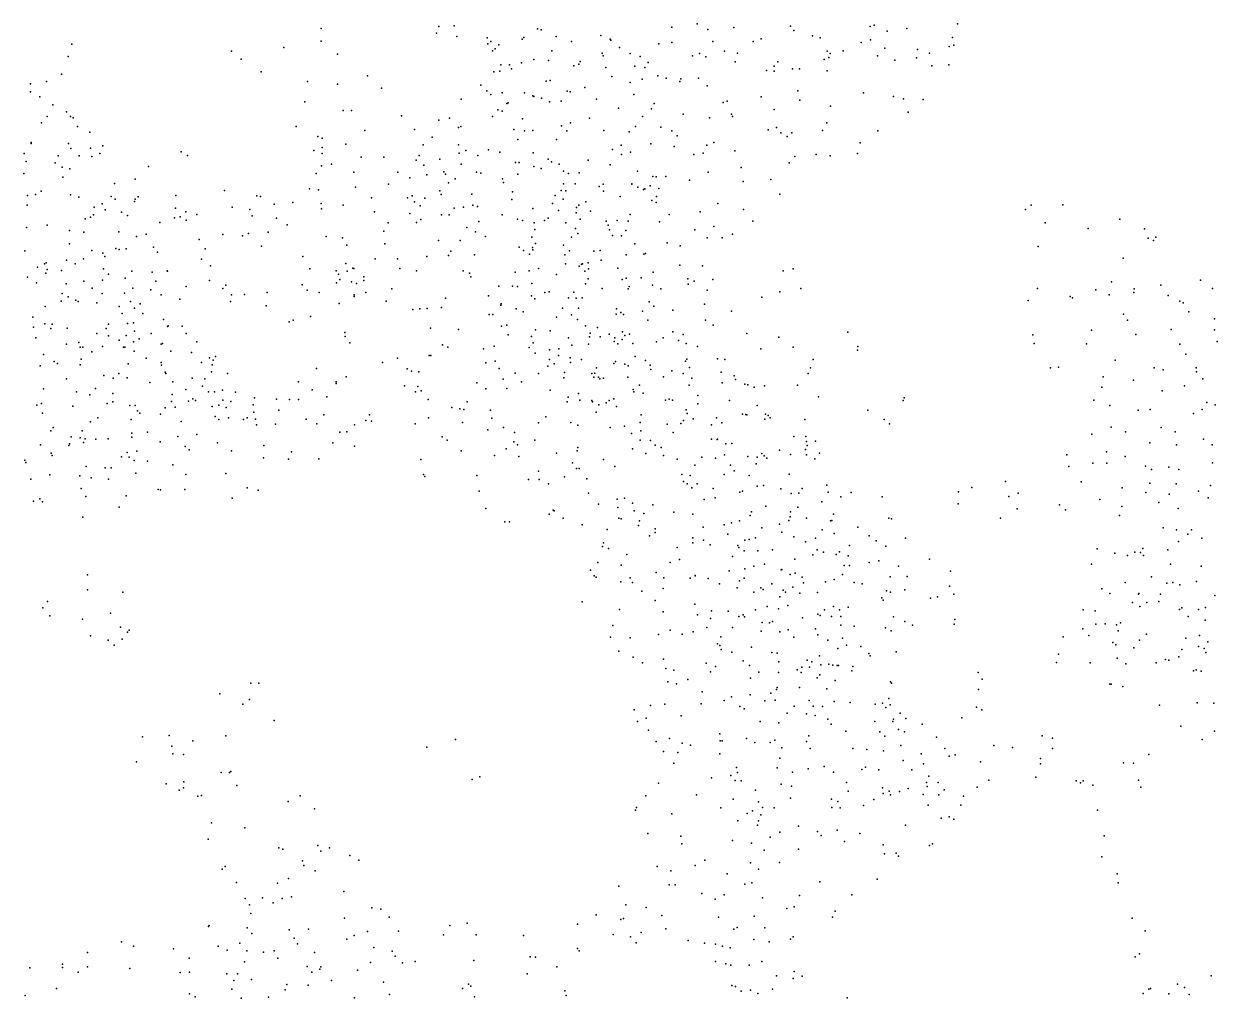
# Model space of a CAD drawing. Header units: millimetres. Extents: x -60275265 to 22802890, y -38578442 to 24337084.
# Drawn here: x -18735378 to -16170378, y -22014304 to -19919304 of the extents above; entities that cross this region are included whole.
import ezdxf

# ---------------------------------------------------------------- set-up
doc = ezdxf.new("R2010")
doc.units = ezdxf.units.MM
doc.header["$MEASUREMENT"] = 0
doc.layers.add('particles', color=7, linetype='Continuous', true_color=0x000000)

msp = doc.modelspace()

# ---------------------------------------------------------------- linework, layer by layer
at = {"layer": 'particles', "color": 93, "true_color": 0x67d435}
for p in [(-18096378, -19929304), (-17843378, -19925304), (-17810378, -19923304), (-17342378, -19926304), (-17288378, -19919304), (-17209378, -19927304), (-17087378, -19924304), (-16916378, -19925304), (-16907378, -19922304), (-16837378, -19929304), (-16728378, -19919304), (-17848378, -19939304), (-17804378, -19946304), (-17739378, -19949304), (-17664378, -19952304), (-17660378, -19948304), (-17631378, -19930304), (-17623378, -19932304), (-17591378, -19946304), (-17495378, -19944304), (-17475378, -19952304), (-17473378, -19954304), (-17265378, -19931304), (-17150378, -19951304), (-17080378, -19933304), (-17040378, -19945304), (-17023378, -19949304), (-16915378, -19953304), (-16879378, -19935304), (-16739378, -19948304), (-18632378, -19963304), (-18289378, -19978304), (-18176378, -19970304), (-18096378, -19956304), (-17738378, -19962304), (-17731378, -19957304), (-17728378, -19977304), (-17722378, -19973304), (-17714378, -19964304), (-17600378, -19977304), (-17558378, -19957304), (-17455378, -19970304), (-17370378, -19962304), (-17342378, -19959304), (-17254378, -19957304), (-17229378, -19978304), (-17167378, -19957304), (-17008378, -19978304), (-16974378, -19977304), (-16935378, -19959304), (-16884378, -19971304), (-16814378, -19974304), (-16746378, -19968304), (-16736378, -19965304), (-18640378, -19989304), (-18268378, -19995304), (-18061378, -19984304), (-17665378, -20003304), (-17639378, -19996304), (-17607378, -19998304), (-17542378, -20006304), (-17539378, -20000304), (-17492378, -19982304), (-17490378, -19988304), (-17432378, -19983304), (-17410378, -19989304), (-17393378, -20002304), (-17298378, -19988304), (-17283378, -19983304), (-17269378, -19990304), (-17206378, -20001304), (-17201378, -19982304), (-17114378, -20001304), (-17015378, -19996304), (-17005378, -19991304), (-17002378, -19983304), (-16900378, -19988304), (-16863378, -19997304), (-16816378, -19992304), (-16788378, -19982304), (-18654378, -20027304), (-18225378, -20022304), (-17996378, -20031304), (-17725378, -20022304), (-17712378, -20021304), (-17710378, -20007304), (-17691378, -20007304), (-17687378, -20016304), (-17553378, -20009304), (-17484378, -20013304), (-17471378, -20032304), (-17422378, -20010304), (-17400378, -20013304), (-17372378, -20031304), (-17139378, -20019304), (-17122378, -20010304), (-17122378, -20021304), (-17083378, -20016304), (-17068378, -20016304), (-17008378, -20020304), (-16783378, -20009304), (-16747378, -20007304), (-18721378, -20048304), (-18686378, -20043304), (-18125378, -20043304), (-18061378, -20049304), (-17966378, -20057304), (-17753378, -20051304), (-17612378, -20042304), (-17604378, -20041304), (-17529378, -20056304), (-17432378, -20045304), (-17406378, -20038304), (-17354378, -20036304), (-17325378, -20043304), (-17323378, -20037304), (-17285378, -20036304), (-17266378, -20052304), (-18721378, -20065304), (-18701378, -20076304), (-17795378, -20081304), (-17740378, -20063304), (-17731378, -20071304), (-17707378, -20067304), (-17659378, -20067304), (-17641378, -20074304), (-17639378, -20075304), (-17622378, -20079304), (-17567378, -20064304), (-17561378, -20065304), (-17504378, -20081304), (-17424378, -20071304), (-17150378, -20076304), (-17071378, -20063304), (-17067378, -20083304), (-16930378, -20067304), (-16866378, -20075304), (-16844378, -20080304), (-16802378, -20082304), (-18673378, -20093304), (-18643378, -20108304), (-18131378, -20087304), (-18049378, -20105304), (-18031378, -20105304), (-17716378, -20104304), (-17707378, -20107304), (-17697378, -20090304), (-17694378, -20089304), (-17605378, -20087304), (-17580378, -20085304), (-17457378, -20100304), (-17386378, -20102304), (-17380378, -20090304), (-17232378, -20088304), (-17223378, -20085304), (-17122378, -20103304), (-17001378, -20096304), (-16834378, -20109304), (-18697378, -20132304), (-18685378, -20118304), (-18635378, -20118304), (-18629378, -20121304), (-17923378, -20117304), (-17843378, -20126304), (-17820378, -20122304), (-17728378, -20118304), (-17663378, -20123304), (-17560378, -20132304), (-17519378, -20122304), (-17405378, -20118304), (-17318378, -20113304), (-17261378, -20121304), (-17214378, -20113304), (-17212378, -20118304), (-17009378, -20132304), (-18620378, -20140304), (-18593378, -20152304), (-18150378, -20140304), (-18002378, -20148304), (-17895378, -20146304), (-17801378, -20142304), (-17796378, -20140304), (-17682378, -20146304), (-17659378, -20149304), (-17641378, -20148304), (-17579378, -20138304), (-17568378, -20149304), (-17488378, -20148304), (-17434378, -20151304), (-17420378, -20140304), (-17366378, -20141304), (-17342378, -20149304), (-17331378, -20160304), (-17135378, -20147304), (-17117378, -20142304), (-17108378, -20153304), (-17084378, -20153304), (-17018378, -20148304), (-16899378, -20149304), (-18719378, -20174304), (-18719378, -20176304), (-18639378, -20176304), (-18592378, -20186304), (-18565378, -20181304), (-18103378, -20161304), (-18094378, -20165304), (-18094378, -20185304), (-18043378, -20178304), (-17877378, -20179304), (-17857378, -20163304), (-17801378, -20179304), (-17673378, -20168304), (-17590378, -20168304), (-17451378, -20180304), (-17387378, -20177304), (-17337378, -20183304), (-17267378, -20180304), (-17252378, -20174304), (-17094378, -20161304), (-16937378, -20175304), (-18734378, -20198304), (-18661378, -20203304), (-18634378, -20187304), (-18616378, -20203304), (-18589378, -20204304), (-18572378, -20198304), (-18397378, -20194304), (-18383378, -20202304), (-18112378, -20191304), (-18094378, -20198304), (-18010378, -20206304), (-17961378, -20206304), (-17885378, -20202304), (-17841378, -20210304), (-17799378, -20197304), (-17785378, -20191304), (-17759378, -20202304), (-17736378, -20190304), (-17712378, -20195304), (-17640378, -20196304), (-17608378, -20210304), (-17470378, -20189304), (-17450378, -20200304), (-17431378, -20195304), (-17295378, -20200304), (-17275378, -20197304), (-17207378, -20192304), (-17078378, -20204304), (-17032378, -20200304), (-17002378, -20203304), (-16943378, -20198304), (-18730378, -20215304), (-18668378, -20218304), (-18653378, -20227304), (-18636378, -20231304), (-18467378, -20226304), (-18095378, -20224304), (-18074378, -20221304), (-17892378, -20212304), (-17875378, -20223304), (-17832378, -20237304), (-17795378, -20221304), (-17678378, -20217304), (-17670378, -20217304), (-17639378, -20226304), (-17623378, -20230304), (-17601378, -20216304), (-17584378, -20221304), (-17575378, -20236304), (-17522378, -20212304), (-17475378, -20222304), (-17416378, -20236304), (-17193378, -20228304), (-17090378, -20218304), (-18735378, -20241304), (-18651378, -20249304), (-18540378, -20262304), (-18496378, -20253304), (-18107378, -20241304), (-18026378, -20238304), (-17931378, -20238304), (-17905378, -20250304), (-17869378, -20244304), (-17829378, -20242304), (-17822378, -20261304), (-17808378, -20252304), (-17762378, -20238304), (-17753378, -20240304), (-17706378, -20252304), (-17704378, -20260304), (-17673378, -20242304), (-17575378, -20263304), (-17564378, -20241304), (-17550378, -20263304), (-17541378, -20239304), (-17428378, -20263304), (-17383378, -20247304), (-17376378, -20248304), (-17355378, -20247304), (-17304378, -20255304), (-17264378, -20238304), (-17189378, -20258304), (-17129378, -20254304), (-18727378, -20288304), (-18710378, -20286304), (-18698378, -20279304), (-18635378, -20287304), (-18408378, -20288304), (-18304378, -20277304), (-18121378, -20274304), (-18102378, -20276304), (-18022378, -20270304), (-17951378, -20264304), (-17841378, -20278304), (-17838378, -20286304), (-17772378, -20285304), (-17685378, -20280304), (-17593378, -20288304), (-17580378, -20277304), (-17570378, -20278304), (-17498378, -20269304), (-17490378, -20264304), (-17489378, -20279304), (-17428378, -20264304), (-17415378, -20270304), (-17403378, -20275304), (-17400378, -20274304), (-17389378, -20267304), (-17370378, -20273304), (-17110378, -20285304), (-18728378, -20309304), (-18617378, -20292304), (-18584378, -20313304), (-18567378, -20306304), (-18547378, -20290304), (-18539378, -20296304), (-18497378, -20301304), (-18496378, -20296304), (-18489378, -20291304), (-18287378, -20313304), (-18234378, -20289304), (-18226378, -20290304), (-18197378, -20307304), (-18157378, -20303304), (-18096378, -20305304), (-18049378, -20309304), (-17988378, -20293304), (-17910378, -20293304), (-17900378, -20289304), (-17895378, -20302304), (-17883378, -20310304), (-17873378, -20294304), (-17790378, -20313304), (-17770378, -20309304), (-17760378, -20312304), (-17686378, -20297304), (-17599378, -20305304), (-17576378, -20296304), (-17547378, -20314304), (-17542378, -20309304), (-17527378, -20302304), (-17453378, -20290304), (-17385378, -20299304), (-17376378, -20303304), (-17375378, -20290304), (-17243378, -20305304), (-16570378, -20309304), (-16502378, -20308304), (-18603378, -20338304), (-18592378, -20335304), (-18585378, -20330304), (-18560378, -20319304), (-18525378, -20324304), (-18512378, -20331304), (-18411378, -20336304), (-18409378, -20315304), (-18399378, -20334304), (-18387378, -20323304), (-18363378, -20329304), (-18249378, -20318304), (-18244378, -20332304), (-18192378, -20337304), (-18095378, -20317304), (-17981378, -20323304), (-17905378, -20327304), (-17882378, -20340304), (-17837378, -20330304), (-17821378, -20330304), (-17810378, -20315304), (-17707378, -20330304), (-17674378, -20339304), (-17641378, -20316304), (-17608378, -20337304), (-17586378, -20320304), (-17548378, -20325304), (-17539378, -20339304), (-17517378, -20322304), (-17432378, -20329304), (-17348378, -20329304), (-17281378, -20323304), (-17188378, -20318304), (-16582378, -20318304), (-16379378, -20339304), (-18729378, -20357304), (-18685378, -20352304), (-18637378, -20363304), (-18443378, -20346304), (-18386378, -20341304), (-18169378, -20351304), (-17961378, -20365304), (-17952378, -20347304), (-17891378, -20346304), (-17783378, -20357304), (-17757378, -20344304), (-17663378, -20342304), (-17638378, -20347304), (-17637378, -20361304), (-17616378, -20342304), (-17570378, -20347304), (-17549378, -20359304), (-17483378, -20343304), (-17479378, -20352304), (-17476378, -20362304), (-17460378, -20342304), (-17441378, -20363304), (-17436378, -20343304), (-17369378, -20345304), (-17293378, -20362304), (-17252378, -20355304), (-17168378, -20343304), (-16540378, -20347304), (-16447378, -20359304), (-16326378, -20360304), (-18606378, -20367304), (-18531378, -20366304), (-18493378, -20376304), (-18472378, -20371304), (-18358378, -20383304), (-18307378, -20372304), (-18265378, -20375304), (-18252378, -20370304), (-18210378, -20367304), (-18085378, -20376304), (-18050378, -20379304), (-17844378, -20385304), (-17797378, -20385304), (-17764378, -20366304), (-17743378, -20376304), (-17643378, -20378304), (-17635378, -20391304), (-17558378, -20378304), (-17544378, -20370304), (-17470378, -20374304), (-17450378, -20375304), (-17352378, -20390304), (-17266378, -20379304), (-17234378, -20379304), (-17212378, -20371304), (-16318378, -20380304), (-16307378, -20385304), (-16302378, -20378304), (-18733378, -20407304), (-18637378, -20392304), (-18589378, -20406304), (-18565378, -20412304), (-18537378, -20402304), (-18530378, -20404304), (-18515378, -20403304), (-18456378, -20399304), (-18448378, -20410304), (-18345378, -20403304), (-18224378, -20397304), (-18041378, -20395304), (-17959378, -20392304), (-17822378, -20417304), (-17817378, -20408304), (-17766378, -20416304), (-17670378, -20399304), (-17661378, -20406304), (-17648378, -20414304), (-17642378, -20400304), (-17641378, -20405304), (-17575378, -20395304), (-17572378, -20416304), (-17562378, -20407304), (-17510378, -20408304), (-17496378, -20406304), (-17440378, -20416304), (-17422378, -20392304), (-17402378, -20414304), (-17399378, -20413304), (-17324378, -20396304), (-16555378, -20398304), (-18706378, -20442304), (-18691378, -20435304), (-18687378, -20433304), (-18643378, -20427304), (-18625378, -20435304), (-18607378, -20424304), (-18561378, -20419304), (-18353378, -20425304), (-18334378, -20439304), (-18135378, -20419304), (-18043378, -20434304), (-17980378, -20424304), (-17932378, -20424304), (-17869378, -20419304), (-17571378, -20435304), (-17541378, -20440304), (-17536378, -20436304), (-17534378, -20435304), (-17522378, -20433304), (-17494378, -20427304), (-17325378, -20438304), (-17276378, -20439304), (-16372378, -20423304), (-18727378, -20464304), (-18688378, -20455304), (-18685378, -20447304), (-18654378, -20449304), (-18564378, -20446304), (-18553378, -20457304), (-18517378, -20466304), (-18503378, -20451304), (-18459378, -20453304), (-18427378, -20450304), (-18426378, -20451304), (-18120378, -20446304), (-18064378, -20450304), (-18059378, -20457304), (-18040378, -20451304), (-18028378, -20444304), (-18026378, -20445304), (-18004378, -20463304), (-17927378, -20445304), (-17891378, -20450304), (-17791378, -20450304), (-17777378, -20455304), (-17774378, -20463304), (-17679378, -20453304), (-17649378, -20450304), (-17629378, -20445304), (-17590378, -20458304), (-17529378, -20451304), (-17522378, -20467304), (-17521378, -20446304), (-17458378, -20444304), (-17440378, -20466304), (-17408378, -20465304), (-17382378, -20453304), (-17308378, -20467304), (-17103378, -20450304), (-17081378, -20446304), (-18708378, -20476304), (-18644378, -20478304), (-18606378, -20472304), (-18588378, -20487304), (-18566378, -20470304), (-18501378, -20487304), (-18462378, -20491304), (-18451378, -20472304), (-18386378, -20484304), (-18336378, -20471304), (-18307378, -20488304), (-18301378, -20481304), (-18137378, -20480304), (-18126378, -20492304), (-18063378, -20476304), (-18056378, -20469304), (-18031378, -20474304), (-18020378, -20477304), (-18004378, -20471304), (-17944378, -20489304), (-17714378, -20483304), (-17685378, -20483304), (-17674378, -20484304), (-17643378, -20477304), (-17528378, -20478304), (-17492378, -20488304), (-17449378, -20469304), (-17436378, -20489304), (-17434378, -20484304), (-17384378, -20481304), (-17366378, -20489304), (-17307378, -20479304), (-17294378, -20472304), (-17266378, -20492304), (-17254378, -20469304), (-17065378, -20488304), (-16556378, -20488304), (-16431378, -20491304), (-16397378, -20474304), (-16348378, -20489304), (-16291378, -20481304), (-16206378, -20470304), (-16180378, -20488304), (-18655378, -20515304), (-18653378, -20499304), (-18640378, -20506304), (-18623378, -20513304), (-18618378, -20516304), (-18578378, -20519304), (-18567378, -20499304), (-18519378, -20498304), (-18506378, -20516304), (-18440378, -20502304), (-18400378, -20511304), (-18291378, -20516304), (-18289378, -20502304), (-18261378, -20501304), (-18212378, -20497304), (-18100378, -20497304), (-18025378, -20502304), (-18025378, -20505304), (-18000378, -20497304), (-17956378, -20515304), (-17829378, -20509304), (-17736378, -20504304), (-17644378, -20504304), (-17637378, -20510304), (-17615378, -20497304), (-17606378, -20495304), (-17564378, -20508304), (-17553378, -20496304), (-17548378, -20509304), (-17535378, -20508304), (-17391378, -20517304), (-17149378, -20507304), (-17110378, -20495304), (-16576378, -20514304), (-16486378, -20505304), (-16481378, -20508304), (-16402378, -20502304), (-16349378, -20497304), (-16275378, -20503304), (-16250378, -20515304), (-16243378, -20519304), (-18689378, -20527304), (-18530378, -20527304), (-18524378, -20542304), (-18497378, -20530304), (-18485378, -20521304), (-18479378, -20542304), (-18214378, -20525304), (-18057378, -20520304), (-17899378, -20533304), (-17884378, -20532304), (-17868378, -20531304), (-17837378, -20529304), (-17735378, -20544304), (-17727378, -20544304), (-17710378, -20524304), (-17709378, -20521304), (-17677378, -20532304), (-17662378, -20538304), (-17577378, -20530304), (-17558378, -20545304), (-17543378, -20530304), (-17462378, -20543304), (-17461378, -20532304), (-17452378, -20540304), (-17446378, -20544304), (-17405378, -20537304), (-17381378, -20526304), (-17340378, -20535304), (-17272378, -20522304), (-17214378, -20537304), (-16371378, -20543304), (-16231378, -20538304), (-18716378, -20550304), (-18690378, -20564304), (-18674378, -20565304), (-18553378, -20565304), (-18512378, -20563304), (-18499378, -20562304), (-18435378, -20555304), (-18426378, -20570304), (-18425378, -20568304), (-18395378, -20569304), (-18165378, -20560304), (-18156378, -20556304), (-18119378, -20548304), (-17708378, -20569304), (-17697378, -20567304), (-17590378, -20550304), (-17545378, -20555304), (-17528378, -20568304), (-17394378, -20556304), (-17270378, -20556304), (-17253378, -20567304), (-16363378, -20556304), (-16176378, -20553304), (-18714378, -20571304), (-18709378, -20594304), (-18677378, -20574304), (-18642378, -20573304), (-18578378, -20585304), (-18558378, -20574304), (-18553378, -20590304), (-18515378, -20589304), (-18497378, -20580304), (-18487378, -20596304), (-18461378, -20585304), (-18386378, -20585304), (-18045378, -20583304), (-18044378, -20591304), (-17861378, -20573304), (-17801378, -20576304), (-17694378, -20588304), (-17644378, -20591304), (-17635378, -20577304), (-17604378, -20579304), (-17564378, -20594304), (-17519378, -20592304), (-17518378, -20584304), (-17502378, -20572304), (-17496378, -20592304), (-17477378, -20586304), (-17465378, -20594304), (-17448378, -20581304), (-17443378, -20589304), (-17433378, -20586304), (-17361378, -20594304), (-17340378, -20581304), (-17318378, -20587304), (-17181378, -20585304), (-17112378, -20593304), (-16964378, -20582304), (-16566378, -20588304), (-16440378, -20578304), (-16345378, -20587304), (-16269378, -20576304), (-16176378, -20577304), (-18643378, -20608304), (-18617378, -20604304), (-18614378, -20614304), (-18608378, -20614304), (-18566378, -20613304), (-18530378, -20599304), (-18521378, -20614304), (-18518378, -20614304), (-18499378, -20603304), (-18440378, -20608304), (-18437378, -20606304), (-18363378, -20603304), (-18034378, -20605304), (-17835378, -20609304), (-17824378, -20614304), (-17747378, -20618304), (-17724378, -20612304), (-17649378, -20615304), (-17640378, -20605304), (-17605378, -20620304), (-17585378, -20618304), (-17557378, -20610304), (-17521378, -20608304), (-17466378, -20602304), (-17458378, -20607304), (-17449378, -20598304), (-17426378, -20606304), (-17375378, -20603304), (-17328378, -20600304), (-17311378, -20606304), (-17287378, -20613304), (-17151378, -20618304), (-17081378, -20614304), (-16943378, -20621304), (-16942378, -20613304), (-16563378, -20606304), (-16451378, -20607304), (-16250378, -20608304), (-16170378, -20602304), (-18693378, -20630304), (-18670378, -20645304), (-18612378, -20640304), (-18589378, -20624304), (-18498378, -20623304), (-18472378, -20638304), (-18440378, -20647304), (-18419378, -20623304), (-18375378, -20626304), (-18353378, -20647304), (-18336378, -20637304), (-18328378, -20642304), (-18323378, -20634304), (-17964378, -20647304), (-17932378, -20638304), (-17864378, -20632304), (-17860378, -20632304), (-17722378, -20644304), (-17636378, -20627304), (-17605378, -20641304), (-17586378, -20632304), (-17561378, -20637304), (-17560378, -20647304), (-17536378, -20641304), (-17463378, -20645304), (-17421378, -20634304), (-17399378, -20643304), (-17313378, -20644304), (-17310378, -20640304), (-17244378, -20639304), (-17228378, -20641304), (-17038378, -20641304), (-16389378, -20642304), (-16237378, -20629304), (-18700378, -20654304), (-18663378, -20649304), (-18614378, -20652304), (-18531378, -20671304), (-18511378, -20650304), (-18439378, -20653304), (-18431378, -20668304), (-18430378, -20671304), (-18332378, -20667304), (-18330378, -20652304), (-18297378, -20671304), (-18106378, -20660304), (-17911378, -20661304), (-17902378, -20666304), (-17886378, -20667304), (-17742378, -20648304), (-17713378, -20660304), (-17679378, -20670304), (-17629378, -20671304), (-17609378, -20655304), (-17595378, -20650304), (-17573378, -20669304), (-17514378, -20671304), (-17508378, -20670304), (-17504378, -20659304), (-17467378, -20649304), (-17443378, -20651304), (-17436378, -20654304), (-17389378, -20653304), (-17387378, -20662304), (-17342378, -20665304), (-17318378, -20671304), (-17304378, -20658304), (-17236378, -20668304), (-17049378, -20671304), (-17044378, -20659304), (-16528378, -20659304), (-16511378, -20657304), (-16305378, -20659304), (-16286378, -20663304), (-16215378, -20659304), (-16214378, -20667304), (-18643378, -20682304), (-18563378, -20675304), (-18543378, -20681304), (-18513378, -20680304), (-18464378, -20690304), (-18415378, -20689304), (-18373378, -20681304), (-18351378, -20698304), (-18346378, -20682304), (-18145378, -20689304), (-18064378, -20689304), (-18064378, -20692304), (-18042378, -20678304), (-17917378, -20697304), (-17888378, -20699304), (-17761378, -20691304), (-17705378, -20683304), (-17665378, -20689304), (-17574378, -20680304), (-17510378, -20679304), (-17500378, -20679304), (-17497378, -20682304), (-17489378, -20681304), (-17437378, -20679304), (-17412378, -20696304), (-17360378, -20678304), (-17305378, -20696304), (-17299378, -20681304), (-17234378, -20691304), (-17208378, -20676304), (-17205378, -20684304), (-17185378, -20694304), (-17179378, -20695304), (-17143378, -20697304), (-17072378, -20696304), (-16415378, -20678304), (-16350378, -20685304), (-16240378, -20697304), (-16201378, -20682304), (-18693378, -20704304), (-18622378, -20710304), (-18593378, -20717304), (-18581378, -20703304), (-18544378, -20714304), (-18416378, -20716304), (-18387378, -20705304), (-18338378, -20710304), (-18325378, -20710304), (-18308378, -20707304), (-18280378, -20711304), (-18239378, -20723304), (-18115378, -20706304), (-18084378, -20721304), (-17893378, -20710304), (-17881378, -20708304), (-17742378, -20704304), (-17697378, -20703304), (-17604378, -20707304), (-17565378, -20722304), (-17543378, -20714304), (-17425378, -20705304), (-17424378, -20710304), (-17404378, -20713304), (-17286378, -20718304), (-17165378, -20700304), (-17027378, -20721304), (-16843378, -20723304), (-16418378, -20700304), (-16288378, -20708304), (-18707378, -20739304), (-18697378, -20735304), (-18630378, -20741304), (-18556378, -20735304), (-18544378, -20732304), (-18507378, -20740304), (-18496378, -20740304), (-18431378, -20745304), (-18418378, -20731304), (-18410378, -20743304), (-18381378, -20730304), (-18372378, -20725304), (-18366378, -20729304), (-18330378, -20742304), (-18316378, -20739304), (-18307378, -20728304), (-18300378, -20744304), (-18290378, -20731304), (-18242378, -20738304), (-18192378, -20726304), (-18187378, -20750304), (-18164378, -20727304), (-18145378, -20727304), (-17866378, -20727304), (-17815378, -20744304), (-17798378, -20747304), (-17789378, -20748304), (-17782378, -20732304), (-17732378, -20750304), (-17567378, -20732304), (-17540378, -20728304), (-17514378, -20729304), (-17513378, -20732304), (-17499378, -20738304), (-17483378, -20734304), (-17477378, -20729304), (-17467378, -20725304), (-17461378, -20742304), (-17356378, -20728304), (-17348378, -20726304), (-17341378, -20728304), (-17311378, -20749304), (-17286378, -20736304), (-17218378, -20729304), (-17159378, -20740304), (-16921378, -20750304), (-16845378, -20729304), (-16435378, -20728304), (-16401378, -20740304), (-16340378, -20750304), (-16314378, -20748304), (-16202378, -20748304), (-16192378, -20733304), (-16174378, -20738304), (-18695378, -20756304), (-18592378, -20775304), (-18576378, -20766304), (-18504378, -20770304), (-18491378, -20751304), (-18486378, -20756304), (-18441378, -20758304), (-18397378, -20774304), (-18324378, -20763304), (-18316378, -20770304), (-18295378, -20766304), (-18263378, -20770304), (-18255378, -20766304), (-18241378, -20754304), (-18237378, -20769304), (-18128378, -20769304), (-18090378, -20760304), (-18000378, -20772304), (-17992378, -20760304), (-17988378, -20773304), (-17865378, -20766304), (-17792378, -20776304), (-17729378, -20767304), (-17613378, -20764304), (-17559378, -20776304), (-17505378, -20754304), (-17410378, -20776304), (-17408378, -20760304), (-17317378, -20772304), (-17309378, -20757304), (-17296378, -20768304), (-17246378, -20766304), (-17190378, -20758304), (-17183378, -20759304), (-17181378, -20760304), (-17142378, -20769304), (-17141378, -20758304), (-17135378, -20761304), (-17131378, -20766304), (-17056378, -20770304), (-16886378, -20770304), (-16221378, -20757304), (-18677378, -20794304), (-18672378, -20787304), (-18610378, -20794304), (-18503378, -20799304), (-18469378, -20797304), (-18235378, -20781304), (-18194378, -20780304), (-18105378, -20779304), (-18056378, -20797304), (-18041378, -20796304), (-18024378, -20781304), (-17894378, -20779304), (-17738378, -20792304), (-17704378, -20787304), (-17680378, -20798304), (-17629378, -20777304), (-17544378, -20782304), (-17475378, -20787304), (-17444378, -20784304), (-17429378, -20800304), (-17409378, -20794304), (-17352378, -20780304), (-17339378, -20798304), (-17323378, -20778304), (-17257378, -20781304), (-17235378, -20777304), (-16874378, -20779304), (-16439378, -20801304), (-16398378, -20786304), (-16367378, -20796304), (-16290378, -20787304), (-16260378, -20796304), (-18699378, -20824304), (-18638378, -20826304), (-18637378, -20822304), (-18633378, -20807304), (-18614378, -20809304), (-18607378, -20819304), (-18603378, -20811304), (-18580378, -20812304), (-18554378, -20811304), (-18503378, -20808304), (-18442378, -20818304), (-18404378, -20806304), (-18363378, -20802304), (-18319378, -20820304), (-18219378, -20826304), (-18071378, -20820304), (-18024378, -20827304), (-17836378, -20807304), (-17825378, -20814304), (-17682378, -20818304), (-17674378, -20824304), (-17637378, -20814304), (-17410378, -20814304), (-17388378, -20815304), (-17378378, -20825304), (-17257378, -20812304), (-17245378, -20813304), (-17244378, -20812304), (-17226378, -20822304), (-17213378, -20821304), (-17080378, -20806304), (-17054378, -20806304), (-17053378, -20817304), (-17051378, -20826304), (-17033378, -20816304), (-16315378, -20820304), (-16257378, -20824304), (-16199378, -20812304), (-16181378, -20824304), (-18676378, -20842304), (-18674378, -20847304), (-18525378, -20850304), (-18513378, -20841304), (-18509378, -20851304), (-18492378, -20838304), (-18388378, -20828304), (-18380378, -20835304), (-18289378, -20837304), (-18220378, -20852304), (-18160378, -20839304), (-17795378, -20837304), (-17723378, -20847304), (-17698378, -20833304), (-17671378, -20849304), (-17590378, -20842304), (-17546378, -20837304), (-17544378, -20830304), (-17427378, -20833304), (-17398378, -20843304), (-17365378, -20830304), (-17360378, -20847304), (-17278378, -20851304), (-17248378, -20853304), (-17229378, -20846304), (-17179378, -20849304), (-17159378, -20851304), (-17149378, -20843304), (-17144378, -20848304), (-17138378, -20853304), (-17111378, -20836304), (-17087378, -20845304), (-17055378, -20834304), (-17053378, -20846304), (-17025378, -20842304), (-16493378, -20846304), (-16408378, -20839304), (-16368378, -20849304), (-18733378, -20857304), (-18731378, -20862304), (-18601378, -20871304), (-18560378, -20874304), (-18547378, -20874304), (-18498378, -20858304), (-18469378, -20859304), (-18415378, -20867304), (-18166378, -20855304), (-18101378, -20854304), (-17882378, -20856304), (-17556378, -20863304), (-17547378, -20875304), (-17541378, -20875304), (-17489378, -20856304), (-17465378, -20871304), (-17331378, -20855304), (-17293378, -20868304), (-17216378, -20868304), (-17161378, -20865304), (-17035378, -20854304), (-16489378, -20871304), (-16437378, -20864304), (-16407378, -20864304), (-16324378, -20870304), (-16311378, -20877304), (-16274378, -20872304), (-16252378, -20877304), (-16180378, -20863304), (-18720378, -20898304), (-18679378, -20889304), (-18615378, -20891304), (-18590378, -20895304), (-18553378, -20898304), (-18494378, -20885304), (-18387378, -20888304), (-18301378, -20886304), (-17876378, -20888304), (-17873378, -20892304), (-17761378, -20890304), (-17650378, -20899304), (-17629378, -20881304), (-17627378, -20899304), (-17573378, -20893304), (-17525378, -20897304), (-17321378, -20888304), (-17317378, -20903304), (-17303378, -20890304), (-17230378, -20888304), (-17208378, -20880304), (-17176378, -20890304), (-17090378, -20887304), (-16625378, -20903304), (-16462378, -20904304), (-18612378, -20918304), (-18446378, -20920304), (-18441378, -20921304), (-18389378, -20920304), (-18255378, -20917304), (-18231378, -20922304), (-17756378, -20924304), (-17607378, -20908304), (-17521378, -20928304), (-17309378, -20908304), (-17299378, -20917304), (-17288378, -20908304), (-17253378, -20918304), (-17196378, -20926304), (-17190378, -20924304), (-17159378, -20913304), (-17145378, -20912304), (-17108378, -20919304), (-17086378, -20929304), (-17069378, -20928304), (-17062378, -20918304), (-17009378, -20911304), (-17006378, -20926304), (-16957378, -20927304), (-16726378, -20925304), (-16697378, -20916304), (-16598378, -20928304), (-16374378, -20917304), (-16323378, -20927304), (-16315378, -20907304), (-16273378, -20930304), (-16258378, -20908304), (-16210378, -20924304), (-16184378, -20912304), (-18714378, -20945304), (-18701378, -20940304), (-18695378, -20947304), (-18602378, -20935304), (-18515378, -20934304), (-18287378, -20939304), (-17500378, -20952304), (-17460378, -20941304), (-17444378, -20939304), (-17427378, -20950304), (-17383378, -20953304), (-17273378, -20942304), (-17249378, -20938304), (-17020378, -20947304), (-16979378, -20936304), (-16890378, -20936304), (-16727378, -20951304), (-16618378, -20935304), (-16509378, -20953304), (-16422378, -20942304), (-16295378, -20948304), (-16189378, -20938304), (-18608378, -20980304), (-18530378, -20958304), (-17742378, -20961304), (-17606378, -20973304), (-17597378, -20965304), (-17595378, -20966304), (-17458378, -20959304), (-17423378, -20966304), (-17402378, -20972304), (-17338378, -20969304), (-17297378, -20973304), (-17174378, -20976304), (-17171378, -20968304), (-17140378, -20956304), (-17088378, -20979304), (-17087378, -20968304), (-17071378, -20958304), (-16995378, -20973304), (-16600378, -20962304), (-16496378, -20964304), (-16380378, -20976304), (-16375378, -20957304), (-16254378, -20961304), (-17701378, -20990304), (-17691378, -20990304), (-17576378, -20982304), (-17535378, -20996304), (-17481378, -21006304), (-17456378, -20982304), (-17451378, -20983304), (-17414378, -20998304), (-17412378, -20988304), (-17378378, -21005304), (-17275378, -21001304), (-17230378, -20996304), (-17214378, -20992304), (-17197378, -20988304), (-17149378, -21003304), (-17111378, -20995304), (-17091378, -20987304), (-17053378, -20982304), (-17019378, -21007304), (-17001378, -20988304), (-16998378, -20987304), (-16942378, -21001304), (-16876378, -20982304), (-16870378, -20983304), (-16636378, -20982304), (-16286378, -21003304), (-16257378, -21007304), (-16225378, -21007304), (-17390378, -21020304), (-17378378, -21013304), (-17297378, -21024304), (-17274378, -21029304), (-17222378, -21016304), (-17185378, -21029304), (-17176378, -21028304), (-17162378, -21024304), (-17106378, -21012304), (-17080378, -21022304), (-17033378, -21025304), (-16993378, -21015304), (-16918378, -21020304), (-16903378, -21031304), (-16840378, -21025304), (-16253378, -21032304), (-16233378, -21016304), (-16203378, -21025304), (-17491378, -21043304), (-17489378, -21035304), (-17478378, -21047304), (-17331378, -21045304), (-17297378, -21035304), (-17260378, -21039304), (-17200378, -21041304), (-17198378, -21045304), (-17187378, -21052304), (-17157378, -21052304), (-17126378, -21050304), (-17055378, -21033304), (-17030378, -21050304), (-17016378, -21055304), (-16982378, -21054304), (-16960378, -21041304), (-16882378, -21042304), (-16428378, -21048304), (-16390378, -21057304), (-16347378, -21055304), (-16335378, -21056304), (-16330378, -21047304), (-16276378, -21050304), (-17501378, -21077304), (-17451378, -21083304), (-17439378, -21060304), (-17346378, -21077304), (-17326378, -21071304), (-17212378, -21064304), (-17143378, -21081304), (-17078378, -21070304), (-17039378, -21061304), (-16989378, -21060304), (-16963378, -21063304), (-16918378, -21077304), (-16897378, -21074304), (-16788378, -21070304), (-16440378, -21081304), (-16363378, -21062304), (-16328378, -21062304), (-16270378, -21081304), (-18598378, -21104304), (-17517378, -21094304), (-17509378, -21106304), (-17505378, -21109304), (-17376378, -21099304), (-17292378, -21105304), (-17292378, -21106304), (-17219378, -21095304), (-17185378, -21091304), (-17166378, -21085304), (-17107378, -21093304), (-17106378, -21092304), (-17088378, -21103304), (-17077378, -21100304), (-17062378, -21109304), (-16975378, -21103304), (-16972378, -21084304), (-16960378, -21084304), (-16873378, -21108304), (-16855378, -21085304), (-16836378, -21107304), (-16743378, -21096304), (-16311378, -21108304), (-16204378, -21085304), (-17452378, -21119304), (-17432378, -21110304), (-17427378, -21120304), (-17361378, -21133304), (-17359378, -21110304), (-17303378, -21111304), (-17264378, -21112304), (-17240378, -21123304), (-17202378, -21132304), (-17197378, -21117304), (-17187378, -21111304), (-17151378, -21132304), (-17146378, -21135304), (-17127378, -21123304), (-17082378, -21130304), (-17059378, -21121304), (-17012378, -21119304), (-16993378, -21114304), (-16950378, -21120304), (-16933378, -21123304), (-16745378, -21128304), (-16418378, -21134304), (-16368378, -21120304), (-16278378, -21122304), (-16265378, -21120304), (-16250378, -21125304), (-16214378, -21118304), (-18598378, -21136304), (-18522378, -21141304), (-17407378, -21139304), (-17378378, -21159304), (-17166378, -21141304), (-17110378, -21151304), (-17103378, -21137304), (-17098378, -21141304), (-17067378, -21143304), (-17029378, -21142304), (-16891378, -21153304), (-16888378, -21158304), (-16881378, -21138304), (-16872378, -21141304), (-16841378, -21136304), (-16786378, -21154304), (-16771378, -21151304), (-16736378, -21145304), (-16401378, -21144304), (-16339378, -21145304), (-16338378, -21144304), (-16292378, -21145304), (-16175378, -21148304), (-18694378, -21175304), (-18684378, -21161304), (-18549378, -21186304), (-17535378, -21162304), (-17455378, -21178304), (-17361378, -21183304), (-17293378, -21167304), (-17257378, -21181304), (-17221378, -21182304), (-17162378, -21179304), (-17137378, -21172304), (-17113378, -21177304), (-17093378, -21170304), (-17014378, -21179304), (-16995378, -21172304), (-16982378, -21179304), (-16963378, -21173304), (-16458378, -21179304), (-16432378, -21181304), (-16352378, -21163304), (-16336378, -21172304), (-16321378, -21163304), (-16295378, -21161304), (-16251378, -21178304), (-16246378, -21175304), (-16210378, -21178304), (-16195378, -21174304), (-18679378, -21192304), (-18609378, -21199304), (-17287378, -21190304), (-17259378, -21198304), (-17198378, -21193304), (-17189378, -21190304), (-17186378, -21194304), (-17148378, -21206304), (-17132378, -21207304), (-17126378, -21204304), (-17061378, -21196304), (-17028378, -21188304), (-17023378, -21191304), (-16999378, -21193304), (-16979378, -21193304), (-16979378, -21212304), (-16866378, -21194304), (-16841378, -21204304), (-16825378, -21212304), (-16735378, -21210304), (-16734378, -21200304), (-16431378, -21210304), (-16411378, -21209304), (-16386378, -21211304), (-16378378, -21207304), (-16232378, -21193304), (-16196378, -21201304), (-18592378, -21235304), (-18527378, -21216304), (-18512378, -21227304), (-18509378, -21223304), (-17469378, -21213304), (-17371378, -21232304), (-17346378, -21223304), (-17320378, -21231304), (-17296378, -21226304), (-17267378, -21217304), (-17237378, -21237304), (-17212378, -21217304), (-17150378, -21225304), (-17110378, -21226304), (-17092378, -21222304), (-17033378, -21220304), (-17028378, -21233304), (-16950378, -21214304), (-16883378, -21218304), (-16871378, -21224304), (-16501378, -21237304), (-16459378, -21220304), (-16446378, -21234304), (-16383378, -21224304), (-16322378, -21231304), (-16208378, -21234304), (-18554378, -21244304), (-18541378, -21255304), (-18524378, -21242304), (-17474378, -21238304), (-17432378, -21239304), (-17244378, -21252304), (-17239378, -21256304), (-17171378, -21259304), (-17080378, -21238304), (-17007378, -21244304), (-16985378, -21262304), (-16975378, -21240304), (-16967378, -21255304), (-16936378, -21258304), (-16394378, -21249304), (-16388378, -21254304), (-16349378, -21261304), (-16337378, -21244304), (-16237378, -21240304), (-16210378, -21258304), (-16198378, -21262304), (-16190378, -21248304), (-17456378, -21268304), (-17425378, -21281304), (-17360378, -21285304), (-17236378, -21264304), (-17213378, -21270304), (-17189378, -21289304), (-17127378, -21271304), (-17116378, -21272304), (-17051378, -21287304), (-17025378, -21278304), (-16919378, -21273304), (-16916378, -21278304), (-16860378, -21269304), (-16511378, -21274304), (-16385378, -21283304), (-16281378, -21286304), (-16274378, -21287304), (-16252378, -21280304), (-16246378, -21264304), (-16194378, -21271304), (-17405378, -21293304), (-17355378, -21305304), (-17338378, -21309304), (-17268378, -21294304), (-17259378, -21312304), (-17248378, -21301304), (-17175378, -21299304), (-17155378, -21313304), (-17113378, -21314304), (-17112378, -21291304), (-17073378, -21308304), (-17064378, -21314304), (-17063378, -21302304), (-17046378, -21302304), (-17041378, -21291304), (-17022378, -21297304), (-17005378, -21296304), (-16996378, -21298304), (-16987378, -21299304), (-16984378, -21299304), (-16955378, -21310304), (-16953378, -21301304), (-16684378, -21314304), (-16515378, -21292304), (-16443378, -21293304), (-16366378, -21295304), (-16301378, -21293304), (-16221378, -21310304), (-16215378, -21308304), (-16204378, -21311304), (-18247378, -21337304), (-18230378, -21337304), (-17351378, -21334304), (-17332378, -21338304), (-17308378, -21329304), (-17173378, -21326304), (-17030378, -21325304), (-17024378, -21319304), (-16991378, -21331304), (-16872378, -21334304), (-16870378, -21337304), (-16675378, -21328304), (-16401378, -21339304), (-16398378, -21339304), (-18314378, -21360304), (-17277378, -21355304), (-17214378, -21366304), (-17174378, -21362304), (-17129378, -21358304), (-17117378, -21350304), (-17116378, -21346304), (-17068378, -21346304), (-17009378, -21349304), (-16683378, -21350304), (-16373378, -21344304), (-18264378, -21382304), (-18250378, -21372304), (-17388378, -21385304), (-17357378, -21382304), (-17279378, -21381304), (-17230378, -21374304), (-17196378, -21387304), (-17142378, -21375304), (-17120378, -21373304), (-17079378, -21386304), (-17047378, -21374304), (-17038378, -21386304), (-17018378, -21387304), (-16993378, -21376304), (-16959378, -21378304), (-16905378, -21382304), (-16889378, -21380304), (-16882378, -21389304), (-16876378, -21370304), (-16873378, -21383304), (-16687378, -21388304), (-16294378, -21384304), (-16213378, -21379304), (-16177378, -21380304), (-18197378, -21417304), (-17423378, -21394304), (-17397378, -21412304), (-17322378, -21407304), (-17187378, -21392304), (-17094378, -21401304), (-17053378, -21403304), (-17034378, -21406304), (-17007378, -21414304), (-16866378, -21414304), (-16851378, -21401304), (-16839378, -21413304), (-16719378, -21411304), (-16676378, -21394304), (-17416378, -21419304), (-17392378, -21438304), (-17152378, -21419304), (-17112378, -21422304), (-17000378, -21425304), (-16968378, -21440304), (-16906378, -21419304), (-16895378, -21441304), (-16867378, -21419304), (-16855378, -21436304), (-16842378, -21441304), (-16804378, -21425304), (-16248378, -21429304), (-16176378, -21440304), (-18480378, -21452304), (-18423378, -21449304), (-18372378, -21461304), (-18301378, -21450304), (-17807378, -21458304), (-17376378, -21462304), (-17347378, -21456304), (-17320378, -21466304), (-17239378, -21446304), (-17238378, -21461304), (-17234378, -21461304), (-17182378, -21456304), (-17164378, -21464304), (-17131378, -21464304), (-17121378, -21459304), (-17053378, -21462304), (-17048378, -21450304), (-16884378, -21451304), (-16773378, -21453304), (-16546378, -21450304), (-16524378, -21455304), (-16202378, -21458304), (-18417378, -21472304), (-18415378, -21489304), (-18392378, -21490304), (-17869378, -21474304), (-17360378, -21484304), (-17329378, -21486304), (-17302378, -21470304), (-17239378, -21489304), (-17106378, -21476304), (-17045378, -21477304), (-16953378, -21477304), (-16923378, -21479304), (-16887378, -21482304), (-16850378, -21471304), (-16806378, -21489304), (-16755378, -21477304), (-16746378, -21494304), (-16733378, -21491304), (-16650378, -21471304), (-16610378, -21475304), (-16524378, -21477304), (-16317378, -21490304), (-18493378, -21506304), (-17338378, -21509304), (-17203378, -21518304), (-17116378, -21519304), (-17110378, -21498304), (-17015378, -21516304), (-16926378, -21517304), (-16845378, -21503304), (-16801378, -21510304), (-16679378, -21506304), (-16550378, -21499304), (-16550378, -21510304), (-16371378, -21508304), (-16350378, -21509304), (-18311378, -21529304), (-18293378, -21529304), (-18290378, -21527304), (-17771378, -21544304), (-17755378, -21538304), (-17257378, -21540304), (-17215378, -21535304), (-17201378, -21529304), (-17083378, -21528304), (-17049378, -21521304), (-16995378, -21528304), (-16934378, -21522304), (-16897378, -21523304), (-16826378, -21523304), (-16790378, -21537304), (-16661378, -21545304), (-16560378, -21539304), (-16339378, -21545304), (-18429378, -21553304), (-18401378, -21567304), (-18392378, -21562304), (-18391378, -21549304), (-18277378, -21557304), (-17371378, -21552304), (-17206378, -21546304), (-17193378, -21547304), (-17162378, -21567304), (-17107378, -21554304), (-17085378, -21558304), (-16967378, -21550304), (-16963378, -21569304), (-16889378, -21562304), (-16875378, -21569304), (-16853378, -21570304), (-16834378, -21563304), (-16795378, -21550304), (-16793378, -21559304), (-16770378, -21550304), (-16757378, -21566304), (-16686378, -21560304), (-16473378, -21547304), (-16473378, -21547304), (-16464378, -21551304), (-16458378, -21547304), (-16437378, -21556304), (-16334378, -21560304), (-18361378, -21580304), (-18353378, -21578304), (-18167378, -21591304), (-18141378, -21579304), (-17398378, -21579304), (-17289378, -21577304), (-17210378, -21586304), (-17156378, -21592304), (-17087378, -21584304), (-16999378, -21586304), (-16985378, -21591304), (-16908378, -21587304), (-16888378, -21574304), (-16872378, -21577304), (-16802378, -21576304), (-16768378, -21577304), (-16715378, -21580304), (-18110378, -21607304), (-17420378, -21610304), (-17418378, -21604304), (-17342378, -21618304), (-17237378, -21605304), (-17180378, -21617304), (-17169378, -21611304), (-17151378, -21620304), (-17147378, -21604304), (-17122378, -21605304), (-16998378, -21604304), (-16980378, -21605304), (-16930378, -21600304), (-16791378, -21599304), (-16721378, -21599304), (-16427378, -21610304), (-18332378, -21637304), (-18260378, -21648304), (-17200378, -21633304), (-17158378, -21642304), (-17156378, -21633304), (-17070378, -21644304), (-16840378, -21642304), (-16763378, -21627304), (-16746378, -21624304), (-16736378, -21629304), (-18339378, -21672304), (-17394378, -21660304), (-17323378, -21666304), (-17131378, -21668304), (-17110378, -21657304), (-17029378, -21656304), (-17021378, -21664304), (-16987378, -21653304), (-16938378, -21660304), (-16413378, -21665304), (-18187378, -21691304), (-18178378, -21694304), (-18103378, -21686304), (-18097378, -21698304), (-18078378, -21691304), (-17321378, -21682304), (-17212378, -21675304), (-17171378, -21681304), (-17144378, -21696304), (-17070378, -21694304), (-16971378, -21677304), (-16888378, -21684304), (-16788378, -21686304), (-16782378, -21682304), (-18136378, -21719304), (-18034378, -21707304), (-18015378, -21717304), (-17271378, -21717304), (-17173378, -21723304), (-17111378, -21722304), (-16885378, -21704304), (-16860378, -21702304), (-16855378, -21709304), (-16418378, -21710304), (-18309378, -21737304), (-18302378, -21731304), (-18133378, -21729304), (-18109378, -21740304), (-17374378, -21731304), (-17344378, -21740304), (-17292378, -21729304), (-17223378, -21747304), (-17156378, -21737304), (-16385378, -21747304), (-18278378, -21765304), (-18190378, -21767304), (-18166378, -21757304), (-17456378, -21773304), (-17348378, -21770304), (-17335378, -21770304), (-17185378, -21769304), (-17170378, -21766304), (-17024378, -21764304), (-16901378, -21758304), (-16383378, -21766304), (-18259378, -21800304), (-18222378, -21798304), (-18180378, -21800304), (-18160378, -21796304), (-18047378, -21785304), (-17278378, -21789304), (-17249378, -21801304), (-17230378, -21792304), (-17147378, -21798304), (-17068378, -21793304), (-16955378, -21792304), (-18250378, -21813304), (-18199378, -21809304), (-17987378, -21820304), (-17968378, -21823304), (-17441378, -21813304), (-17397378, -21819304), (-17095378, -21821304), (-17079378, -21818304), (-16991378, -21827304), (-18247378, -21832304), (-18046378, -21842304), (-17950378, -21840304), (-17782378, -21853304), (-17505378, -21835304), (-17452378, -21845304), (-17446378, -21843304), (-17364378, -21836304), (-17242378, -21840304), (-17165378, -21838304), (-16997378, -21840304), (-16353378, -21842304), (-18338378, -21860304), (-18337378, -21858304), (-18255378, -21863304), (-18245378, -21875304), (-18165378, -21867304), (-18123378, -21866304), (-18025378, -21879304), (-17996378, -21871304), (-17930378, -21870304), (-17833378, -21878304), (-17819378, -21858304), (-17763378, -21878304), (-17661378, -21879304), (-17545378, -21855304), (-17468378, -21877304), (-17408378, -21873304), (-17355378, -21865304), (-17209378, -21866304), (-17202378, -21862304), (-17142378, -21863304), (-16325378, -21869304), (-18525378, -21893304), (-18499378, -21902304), (-18317378, -21902304), (-18271378, -21896304), (-18154378, -21885304), (-18147378, -21897304), (-18041378, -21887304), (-17431378, -21882304), (-17419378, -21895304), (-17307378, -21890304), (-17272378, -21896304), (-17248378, -21898304), (-17233378, -21902304), (-17166378, -21888304), (-17133378, -21893304), (-17087378, -21887304), (-17081378, -21882304), (-18598378, -21916304), (-18413378, -21908304), (-18380378, -21928304), (-18298378, -21911304), (-18256378, -21912304), (-18220378, -21915304), (-18197378, -21912304), (-18189378, -21928304), (-18110378, -21916304), (-17983378, -21905304), (-17943378, -21913304), (-17937378, -21924304), (-17647378, -21925304), (-17635378, -21926304), (-17545378, -21907304), (-17541378, -21912304), (-17217378, -21906304), (-16346378, -21925304), (-16337378, -21919304), (-18722378, -21949304), (-18652378, -21941304), (-18652378, -21948304), (-18598378, -21947304), (-18507378, -21950304), (-18261378, -21936304), (-18126378, -21946304), (-18099378, -21952304), (-18097378, -21947304), (-18018378, -21954304), (-17990378, -21937304), (-17921378, -21938304), (-17894378, -21935304), (-17768378, -21933304), (-17589378, -21947304), (-17248378, -21935304), (-17226378, -21940304), (-17215378, -21943304), (-17176378, -21943304), (-17149378, -21935304), (-18618378, -21958304), (-18399378, -21959304), (-18379378, -21958304), (-18299378, -21962304), (-18284378, -21976304), (-18276378, -21962304), (-18246378, -21974304), (-18116378, -21958304), (-18074378, -21976304), (-17962378, -21980304), (-17653378, -21962304), (-17117378, -21966304), (-17081378, -21972304), (-17079378, -21957304), (-17062378, -21967304), (-16183378, -21966304), (-18665378, -21993304), (-18379378, -22005304), (-18288378, -21995304), (-18173378, -21996304), (-18170378, -21985304), (-18124378, -21986304), (-17949378, -22006304), (-17792378, -21993304), (-17779378, -21984304), (-17774378, -21988304), (-17572378, -21998304), (-17213378, -21987304), (-17205378, -21989304), (-17193378, -21999304), (-17173378, -21997304), (-17157378, -22004304), (-17126378, -21995304), (-16329378, -22004304), (-16317378, -21995304), (-16313378, -21993304), (-16274378, -22005304), (-16255378, -21984304), (-16240378, -21991304), (-16230378, -22006304), (-18732378, -22008304), (-18367378, -22011304), (-18268378, -22014304), (-18209378, -22012304), (-18024378, -22013304), (-17766378, -22011304), (-17569378, -22008304), (-16965378, -22013304)]:
    msp.add_point(p, dxfattribs=at)

doc.saveas('drawing.dxf')
